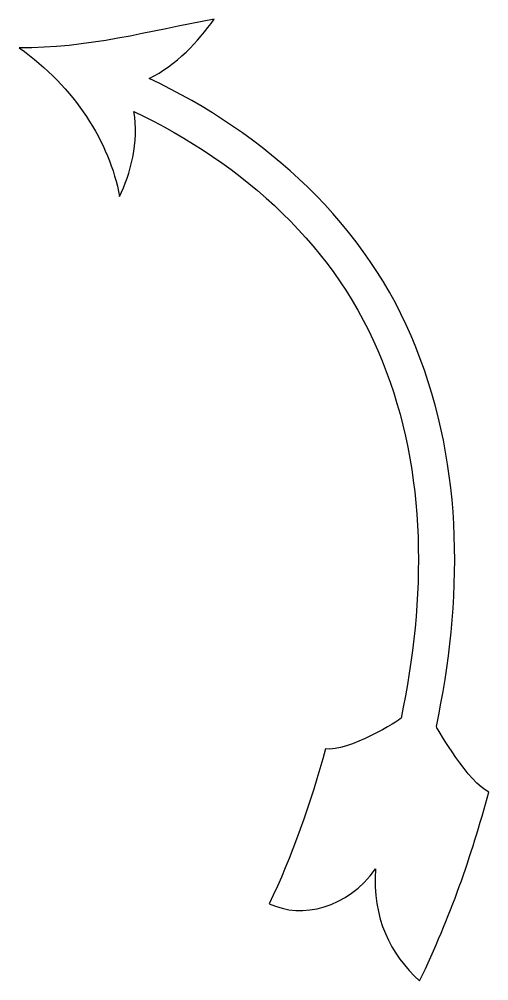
# Model space of a CAD drawing. Header units: centimetres. Extents: x -4.5 to 4.5, y -9.2 to 9.2.
import ezdxf

# ---------------------------------------------------------------- set-up
doc = ezdxf.new("R2010")
doc.units = ezdxf.units.CM
doc.header["$MEASUREMENT"] = 0
doc.layers.add('Camada 1', color=7, linetype='Continuous')

msp = doc.modelspace()

# ---------------------------------------------------------------- linework, layer by layer
at = {"layer": 'Camada 1', "color": 250}
msp.add_open_spline([(-0.76187, 9.16187), (-1.05593, 8.73954), (-1.47918, 8.28848), (-1.99962, 8.03239), (-1.99962, 8.03239), (0.1943, 7.00581), (2.17752, 5.23847), (3.08432, 2.90934), (3.08432, 2.90934), (4.02216, 0.59887), (3.97546, -1.95706), (3.47736, -4.31482), (3.47736, -4.31482), (3.50395, -4.38676), (4.10752, -5.39747), (4.47645, -5.56685), (4.47645, -5.56685), (4.14014, -6.80304), (3.75401, -7.92839), (3.15782, -9.16188), (3.15782, -9.16188), (2.59894, -8.66221), (2.25302, -7.97038), (2.31917, -7.03143), (2.31917, -7.03143), (1.77707, -7.77689), (0.92032, -7.99298), (0.29061, -7.69262), (0.29061, -7.69262), (0.70712, -6.83209), (1.09529, -5.75098), (1.36186, -4.74204), (1.36186, -4.74204), (1.78488, -4.80977), (2.78889, -4.19478), (2.80297, -4.15906), (2.80297, -4.15906), (3.28118, -1.89203), (3.30912, 0.522), (2.44253, 2.64946), (2.44253, 2.64946), (1.60568, 4.79244), (-0.20479, 6.42235), (-2.28989, 7.40369), (-2.28989, 7.40369), (-2.19223, 6.82952), (-2.35604, 6.20449), (-2.56429, 5.78317), (-2.56429, 5.78317), (-2.75537, 6.82682), (-3.41302, 7.85753), (-4.47646, 8.61741), (-4.47646, 8.61741), (-3.19781, 8.59908), (-1.97504, 8.93986), (-0.76187, 9.16187)], degree=3, knots=[0, 0, 0, 0, 0.06666667, 0.06666667, 0.06666667, 0.06666667, 0.13333333, 0.13333333, 0.13333333, 0.13333333, 0.2, 0.2, 0.2, 0.2, 0.26666667, 0.26666667, 0.26666667, 0.26666667, 0.33333333, 0.33333333, 0.33333333, 0.33333333, 0.4, 0.4, 0.4, 0.4, 0.46666667, 0.46666667, 0.46666667, 0.46666667, 0.53333333, 0.53333333, 0.53333333, 0.53333333, 0.6, 0.6, 0.6, 0.6, 0.66666667, 0.66666667, 0.66666667, 0.66666667, 0.73333333, 0.73333333, 0.73333333, 0.73333333, 0.8, 0.8, 0.8, 0.8, 0.86666667, 0.86666667, 0.86666667, 0.86666667, 1, 1, 1, 1], dxfattribs=at)

doc.saveas('drawing.dxf')
